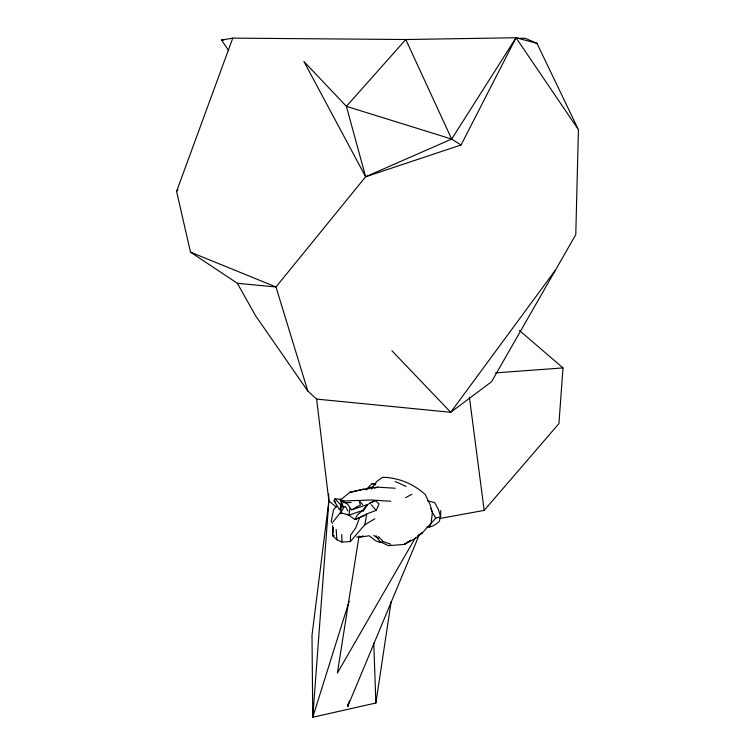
<?xml version="1.0" encoding="UTF-8"?>
<svg xmlns="http://www.w3.org/2000/svg" width="755" height="755" viewBox="0 0 755 755"><rect width="100%" height="100%" fill="white"/><g stroke="black" fill="none" stroke-linecap="round" stroke-linejoin="round"><path stroke-width="1.13" d="M332.71 525.584L332.644 535.767L336.909 539.74L341.949 542.062L350.386 541.543L364.75 524.829L374.867 518.789M440.731 510.522L440.59 516.684L439.334 521.271C436.05 524.461 431.775 527.452 426.99 527.056M350.386 541.543L350.537 535.257L355.756 527.868L359.625 517.628L367.26 513.693M578.424 129.7L575.782 234.654L491.505 381.766L450.735 412.287L316.628 399.093L307.804 391.052L255.681 315.883L237.363 283.304L190.496 252.142L176.576 191.402L232.766 38.127L405.784 39.515L516.042 37.75L536.965 43.346L578.424 129.7L516.042 37.75L451.669 139.062L365.637 176.764L275.99 286.966L307.804 391.052M339.825 510.097L334.069 500.895L334.975 498.857L340.618 499.244L341.279 505.595L340.845 512.664L339.807 513.466L341.43 513.74M328.661 493.883L328.887 500.933L312.768 717.25L375.877 703.009L391.137 601.773M519.402 330.454L563.003 367.921L558.927 423.593L484.181 510.389L439.74 518.496M333.408 527.651L332.644 535.767L334.333 535.748M316.628 399.093L328.887 500.933L311.994 635.361L312.768 717.25L349.131 601.329M419.053 535.286L347.715 706.472L348.017 704.141M359.05 535.946L337.372 673.035L415.524 537.503M346.96 514.334L348.914 515.165L350.112 508.172L347.895 504.425L340.618 499.244L343.619 507.662L340.845 512.664L348.914 515.165L354.869 519.553L359.625 517.628M364.75 524.829L366.817 514.004M347.715 706.472L349.405 700.829M339.901 509.465L341.279 505.595L334.975 498.857M368.251 513.324L376.179 510.389L379.076 503.962L375.461 500.527L369.771 502.877M429.331 527.084L431.124 523.243L435.805 518.175L440.59 516.684L438.315 509.285L434.663 502.585L427.651 500.858M365.637 176.764L346.413 106.351L303.906 61.495L365.637 176.764L461.06 144.979L516.042 37.75M363.117 511.418L367.506 504.576L375.461 500.527M371.366 489.146L376.66 481.52L382.634 477.292C398.357 477.528 413.768 483.964 425.32 494.61L430.105 504.736L432.37 512.39L435.805 518.175M555.01 270.668L450.735 412.287L391.911 350.735M176.576 191.402L177.982 189.505M333.219 521.582L340.354 512.739M364.863 515.335L354.869 519.553L357.426 514.948L362.438 510.578L367.506 504.576L351.726 509.833L350.112 508.172M336.834 506.407L333.578 509.483L331.237 521.526L332.728 523.319M340.137 500.301L349.773 492.354L363.919 489.146L377.774 487.145L395.205 488.23M417.421 536.05L422.243 532.907L431.124 523.243L432.37 512.39L430.869 508.464M410.833 540.184L404.18 544.421L388.4 545.657L379.897 541.618L375.971 535.682M418.44 535.333L422.243 532.907L415.694 538.24L404.18 544.421L409.71 541.08M375.896 483.946L372.13 483.644L365.882 489.825L369.969 487.494L373.206 487.003M351.726 509.833L359.399 505.548M405.605 497.63L411.862 494.289M348.914 515.165L362.438 510.578M356.653 536.88L359.031 537.286L363.155 535.88M355.747 507.615L357.747 506.964M374.574 488.145L377.774 487.145M382.511 541.967L380.312 542.571L375.424 540.627L369.186 535.767L359.031 537.286M363.919 489.146L349.773 492.354M228.708 50.689L221.526 40.034L232.766 38.127M495.582 372.885L563.003 367.921M344.705 502.773L351.094 502.462M221.526 40.034L223.886 39.996M516.977 38.288L525.216 38.288L536.965 43.346M390.788 501.235L371.3 499.999L342.534 501.009L343.638 502.821M237.363 283.304L275.99 286.966L190.496 252.142M451.669 139.062L346.413 106.351L405.784 39.515L451.669 139.062L461.06 144.979M390.703 544.213L383.38 541.665L378.397 536.597M372.13 483.644L375.377 484.918M395.186 481.501L406.133 486.456M373.791 535.465L378.34 538.475M334.069 500.895L335.635 502.113M328.887 500.933L336.032 506.841M341.279 505.595L343.619 507.662L345.28 506.275L347.989 511.107M371.252 504.746L376.179 510.389M362.636 504.746L359.191 500.442L360.361 505.312M469.412 397.196L484.181 510.389M336.135 529.387L336.909 539.74M373.763 643.062L375.877 703.009M341.675 534.493L341.949 542.062"/></g></svg>
